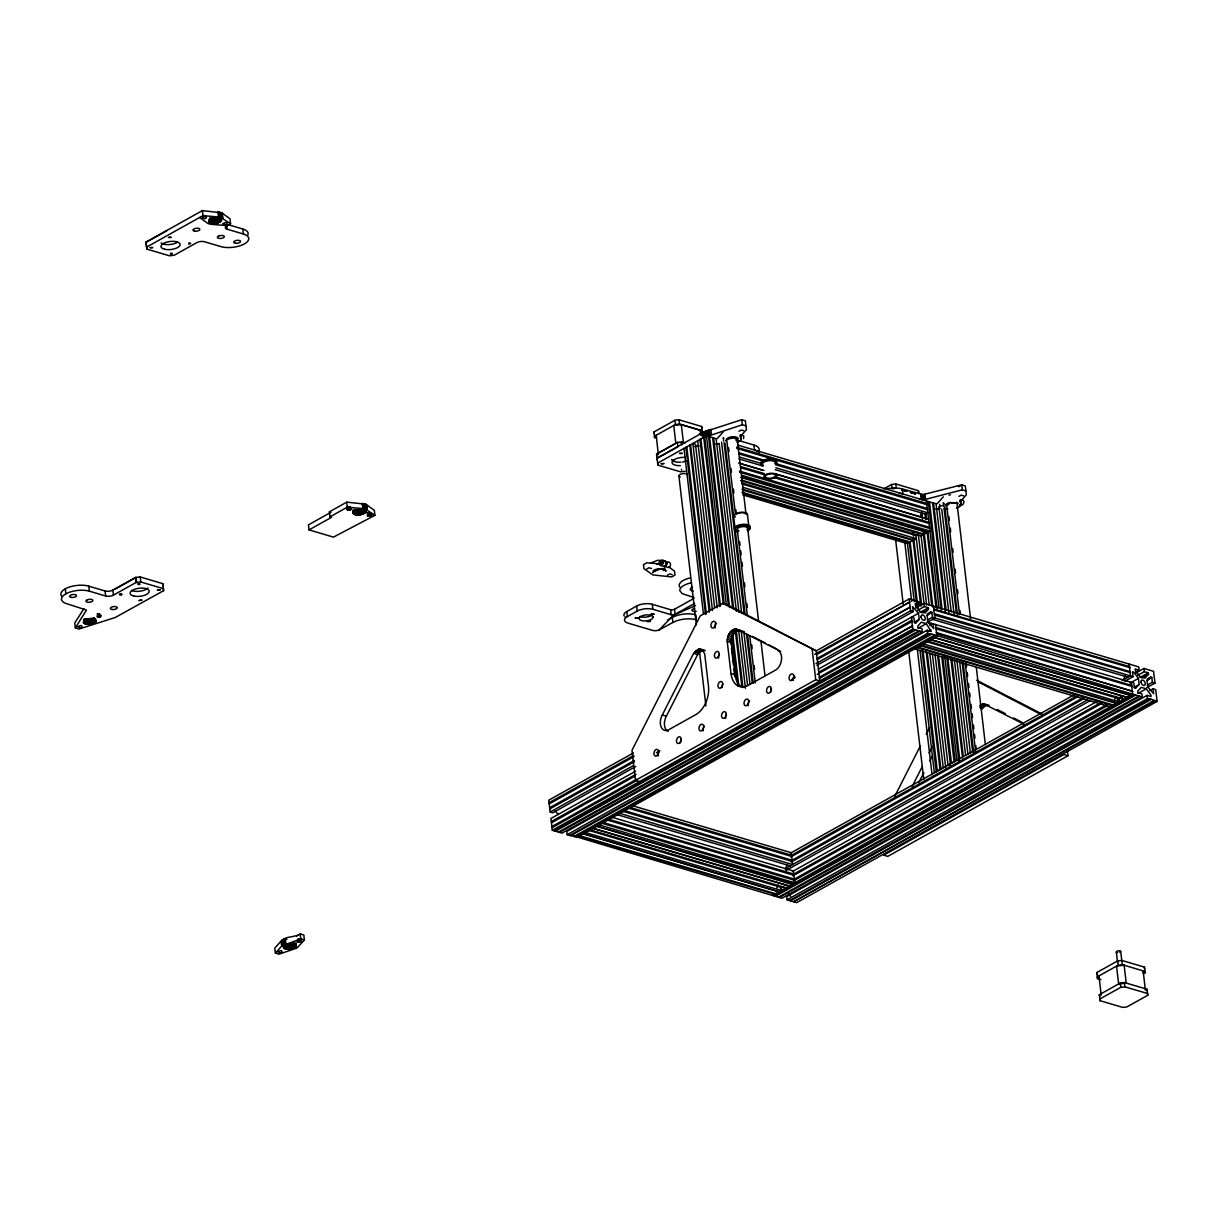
<?xml version="1.0" encoding="UTF-8"?>
<svg xmlns="http://www.w3.org/2000/svg" width="1218" height="1218" viewBox="0 0 1218 1218"><rect width="100%" height="100%" fill="white"/><g stroke="black" fill="none" stroke-linecap="round" stroke-linejoin="round"><path stroke-width="1.5" d="M121.237 594.841L119.364 594.765L120.262 593.927M121.876 594.308L121.069 594.902M188.805 243.844C188.181 241.347 193.449 244.331 188.607 243.767M294.162 942.915L294.756 947.939L296.202 945.198C292.624 942.58 286.169 943.265 283.413 946.797L283.733 948.03M777.86 650.473A10.688 6.912 -73.5 0 1 780.936 654.036L781.423 655.878A10.688 6.912 -73.5 0 1 780.251 664.404L779.231 666.337A10.688 6.912 -73.5 0 1 775.12 670.342L748.37 685.262A22.274 14.418 -73.5 0 1 730.998 673.584L727.222 641.399C727.024 636.07 730.511 628.244 736.829 629.234L780.571 651.28M742.828 687.424A22.274 14.418 -73.5 0 1 735.078 674.787L731.287 642.602C730.526 636.07 737.362 626.235 744.183 632.142M283.459 946.721L284.601 948.685L289.96 949.309L289.366 944.285M357.361 509.763C360.68 509.231 352.169 510.251 352.946 513.082L356.052 514.879L355.458 509.84M578.672 836.127L774.176 893.997M741.503 480.075L924.325 534.215L927.918 531.733L937.114 608.985M1112.049 705.344L916.606 647.291M1115.795 703.258L920.29 645.723L920.549 644.916M1129.878 695.387L934.389 637.501L1130.685 694.945M211.536 218.372C209.085 226.061 218.905 223.914 221.554 220.488L221.615 219.742C218.661 216.256 210.364 217.154 208.582 221.448L210.44 223.001L209.846 217.976M353.037 512.291L353.814 514.103M574.15 836.127L781.88 898.26L1142.271 697.016L1141.89 693.803L1137.901 692.631L1137.734 691.169L1141.236 687.333L1146.245 688.825L1150.934 695.082L1151.101 696.529L1147.112 695.356L786.721 896.585L787.087 899.798L789.599 900.544L1150.157 698.812L1157.1 701.416L1155.715 689.571L1153.096 688.794L1149.777 690.652M636.74 780.464L552.043 827.753L552.333 830.295L561.955 833.142L922.346 631.898L921.965 628.686L917.976 627.514L917.809 626.052L921.31 622.215L926.304 623.707L931.176 631.411L927.172 630.239L566.781 831.468L567.162 834.68L569.674 835.426L930.354 633.664L1142.271 697.016M646.697 569.019L648.981 567.74L651.493 568.486M667.373 575.201L669.656 573.906L672.169 574.668M738.961 431.294L741.26 430.015L743.756 430.761M958.901 496.411L961.2 495.132L963.697 495.863M960.347 504.815L959.814 505.774M945.686 505.455L950.162 502.334M582.569 833.691L778.82 891.759L583.239 833.584M960.18 501.694L960.545 500.705L960.911 505.105L959.16 507.008L957.561 506.521M922.483 512.687L920.58 516.98L775.775 474.106M776.901 887.876L778.18 884.999M785.397 868.754L787.3 864.46M1114.774 699.223L1116.053 696.346M1123.27 680.101L1125.173 675.807M655.01 571.516L657.431 569.75L663.231 568.623L656.928 568.867M702.481 649.91L704.704 653.959L708.48 686.16A22.274 14.418 -73.5 0 1 695.813 714.616L669.078 729.536A10.688 6.912 -73.5 0 1 664.586 730.358L663.277 729.719A10.688 6.912 -73.5 0 1 660.369 723.477L660.384 721.345A10.688 6.912 -73.5 0 1 662.303 714.996L693.59 653.381L698.675 649.087L705.207 650.716M668.149 731.318L667.342 730.922A10.688 6.912 -73.5 0 1 664.434 724.695L664.465 722.548A10.688 6.912 -73.5 0 1 666.368 716.199L697.655 654.584L700.015 651.767L704.111 650.168L700.045 648.966M894.667 796.511L920.245 746.132M926.213 734.378L929.623 727.664M912.16 786.478L922.3 766.487M929.075 753.166L932.455 746.512M918.768 782.687L923.838 772.699M929.76 761.037L932.303 756.043M947.893 505.013L949.431 503.628M208.689 220.732L209.466 222.544M933.612 609.061L1129.421 666.596L1129.984 667.647L934.069 609.913L933.627 606.183M83.89 608.726L74.74 622.977L75.333 627.986L78.942 629.051L115.223 617.511L163.608 590.684L163.41 588.675L140.786 581.976L136.02 582.524L113.472 595.115A5.572 2.345 -6.7 0 1 105.646 595.998L89.356 591.172A16.717 7.034 -6.7 0 0 65.879 593.851A16.717 7.034 -6.7 0 0 66.838 603.747L86.448 610.051L75.333 627.986M981.373 709.729L985.012 705.846L989.077 705.252L983.702 703.837L979.592 705.618L983.672 706.821M660.4 563.812L661.694 561.452L661.039 564.01L660.095 563.812M283.459 946.69L284.966 945.214M792.248 883.583L792.005 884.39L596.515 826.154L792.811 883.598M945.944 505.333C947.771 499.213 963.545 506.094 956.404 502.227M665.515 563.203C671.057 564.985 658.162 569.034 659.014 562.214C661.328 558.133 669.154 561.681 665.698 565.289M716.915 438.922L723.385 431.705M281.267 940.875L274.796 948.091L275.375 953.1L278.998 954.181L296.948 948.046L304.409 939.976L303.83 934.967L300.207 933.886C295.822 938.134 277.795 935.241 281.845 945.884L275.375 953.1M936.855 504.039L943.326 496.807M960.271 501.633L966.346 494.858L965.295 485.891L961.687 484.825L923.122 494.63L902.34 488.966A16.717 7.034 -6.7 0 0 886.125 488.981M816.867 665.348L913.195 611.558L912.617 606.64L918.494 613.278L919.209 619.399L915.677 623.251L914.52 622.9L913.942 617.983L911.338 617.221L912.099 621.515L817.171 674.361M917.748 610.264L924.401 606.549L928.39 607.736L928.558 609.183L925.056 613.019L920.047 611.543L915.357 605.285L915.19 603.823L919.179 605.011L918.814 601.799L909.191 598.951L816.197 650.884L722.746 603.321L700.228 615.897L632.005 750.242L635.537 780.357L639.602 781.56M927.766 622.215L1133.882 683.1L1134.46 688.018L1135.618 688.368L1139.135 684.516L1138.419 678.396L1133.699 672.108L1132.542 671.757L1133.121 676.675L932.409 617.252L931.846 612.334L930.674 611.999L927.157 615.851L927.872 621.956L933.749 628.595L933.171 623.677L929.852 625.534M1137.688 675.381L1144.326 671.666L1148.315 672.854L1148.498 674.3L1144.981 678.137L1139.987 676.66L1135.298 670.402L1135.13 668.941L1139.119 670.128L1138.739 666.916L924.02 603.336L915.723 607.98M1135.648 673.097L1143.946 668.454L1153.568 671.301L1154.953 683.146L1152.35 682.369L1151.771 677.452L1150.614 677.117L1147.082 680.969L1147.813 687.074L1153.674 693.712L1153.096 688.794M631.959 805.555L791.258 852.722L792.644 864.567L618.881 813.122M945.351 611.619L932.562 502.76L936.048 503.795L948.837 612.639M659.136 630.026L673.219 615.334L695.539 605.574M281.845 945.884L300.8 938.911L304.409 939.976M573.906 836.142L569.674 835.426M84.042 620.708L83.311 622.307L84.484 623.54L92.096 623.814L94.623 622.84L94.045 617.831M84.316 620.51L92.568 618.622L95.171 619.307L96.329 621.165C93.573 624.712 87.117 625.382 83.54 622.763L84.986 620.038M295.7 947.254L296.431 945.67L294.101 943.996L289.321 943.828L285.119 945.122M650.656 563.066L657.613 560.31L663.886 560.493M743.528 438.632L743.802 436.105L741.534 434.735M681.441 469.311L681.501 470.087M296.644 935.987L298.06 935.348M610.583 816.852L793.405 870.992L794.791 882.837L599.302 824.951M665.789 562.427C672.61 559.351 671.62 571.227 665.53 566.309M728.41 605.346L708.571 436.44L712.637 437.643L732.703 608.437M712.637 437.643L716.123 438.678L736.403 611.345M941.286 610.416L928.283 501.786L932.562 502.76M958.81 760.626L946.797 657.324M146.038 242.062L202.401 210.592L221.889 212.906L229.989 218.753L230.567 223.777L226.792 225.893A5.572 2.345 -6.7 0 0 227.111 229.197L243.402 234.008A16.717 7.034 -6.7 0 1 244.361 243.92A16.717 7.034 -6.7 0 1 220.869 246.599L204.578 241.773A5.572 2.345 -6.7 0 0 196.753 242.656L174.204 255.247L169.454 255.795L146.815 249.096L146.038 242.062L146.647 247.345M146.069 242.321L166.927 230.674M230.567 223.777L220.504 217.185L202.995 215.616L146.632 247.087L146.815 249.096M61.646 596.089A16.717 7.034 -6.7 0 1 68.619 587.32A16.717 7.034 -6.7 0 1 88.762 586.163L105.052 590.974A5.572 2.345 -6.7 0 0 112.878 590.091L135.426 577.499L140.192 576.951L162.816 583.666L163.608 590.684M115.192 589.07L136.051 577.423L136.644 582.448M329.393 511.834L346.749 502.136L365.781 504.222L374.322 510.296L374.916 515.336L333.473 537.123L309.037 529.891L308.443 524.867L330.961 512.291L329.393 511.834L329.987 516.858L331.555 517.315L309.037 529.891M329.987 516.858L347.343 507.175L364.852 508.743L374.916 515.336M654.188 433.669L654.02 431.918L674.879 420.271L679.02 419.799L701.644 426.498L702.314 432.542L699.102 434.339M702.314 432.542L702.147 430.791L679.522 424.092L675.381 424.564L654.523 436.211L654.69 437.962L654.02 431.918M656.776 455.791L656.609 454.04L677.467 442.393L681.608 441.921L685.095 442.956M658.268 453.142L675.823 443.352L673.721 425.463L681.304 424.61L700.35 430.243L700.974 435.602M741.046 439.043L740.407 434.659L740.986 440.002L740.62 435.587L740.255 436.577L746.421 429.741L745.37 420.773L741.762 419.708L704.095 431.903L657.096 458.09L657.294 460.084M657.126 458.349L677.969 446.701L677.467 442.393M708.571 436.44L706.516 435.831L657.69 463.099L657.872 465.109L680.512 471.808L685.262 471.259M728.729 438.937L733.754 437.78L736.646 439.363M737.027 442.256L739.874 440.672M624.058 615.79A11.145 4.689 -6.7 0 1 623.951 614.572L624.164 613.948A11.145 4.689 -6.7 0 1 626.844 611.527L636.618 606.062A11.145 4.689 -6.7 0 1 652.269 604.28L670.6 609.716A2.786 1.172 -6.7 0 0 674.513 609.259L693.971 598.388M696.361 619.81A16.717 7.034 -6.7 0 0 672.884 622.474L658.573 630.208A5.572 2.345 -6.7 0 1 652.498 630.376L628.062 623.144A11.145 4.689 -6.7 0 1 624.529 619.597L624.758 618.957A11.145 4.689 -6.7 0 1 627.422 616.536L637.212 611.086A11.145 4.689 -6.7 0 1 652.863 609.304L671.194 614.725A2.786 1.172 -6.7 0 0 675.107 614.283L694.625 603.382M883.644 488.936L891.667 484.459L895.809 483.988L918.433 490.687L918.768 493.549M667.586 620.084L672.29 617.465A16.717 7.034 -6.7 0 1 695.783 614.785L696.178 618.135M921.706 605.59L913.835 539.589L910.242 542.071L741.899 492.239M741.914 482.952L921.112 536.011L924.325 534.215M633.497 752.891L548.8 800.18L550.186 812.025L552.789 812.802L635.842 766.426M549.09 802.708L633.802 755.419M814.827 654.34L909.983 601.905L816.623 654.614M549.242 803.91L633.939 756.622M549.683 807.732L634.38 760.443M817.08 658.436L910.562 606.914L817.217 659.638M549.82 808.935L634.532 761.646M915.86 606.869L919.179 605.011M550.186 812.025L633.238 765.665M656.487 752.678L659.806 750.821M815.923 663.658L910.592 610.797L913.195 611.558M791.959 679.263L795.278 677.406M635.644 771.161L550.947 818.45L552.043 827.753M818.329 669.154L918.494 613.278M920.077 612.365L928.39 607.736M921.919 612.898L928.558 609.183M551.312 821.541L636.009 774.252M818.694 672.245L911.703 620.312M551.587 822.774L634.487 776.368M927.355 613.857L930.674 611.999M914.231 622.17L919.209 619.399M926.852 615.12L931.846 612.334M551.891 826.565L636.603 779.261M819.288 677.254L912.784 625.747L819.425 678.456M635.537 780.357L815.74 679.735L819.805 680.938L816.273 650.838L726.826 604.524L722.746 603.321M927.431 620.038L932.409 617.252M552.333 830.295L912.739 629.067L922.346 631.898M926.715 622.672L935.028 618.028L934.526 613.735L1130.015 671.62L1130.578 672.671L934.419 614.999L933.719 609.944M554.388 830.904L914.779 629.66M918.007 628.336L926.304 623.707M555.362 831.194L915.753 629.95M558.468 832.107L918.859 630.878M559.443 832.396L919.834 631.168M927.674 631.822L930.994 629.965M567.162 834.68L927.553 633.451L930.065 634.197M570.648 835.715L931.039 634.487M573.739 836.629L934.145 635.4M574.713 836.918L935.12 635.689M576.769 837.527L937.175 636.298L936.475 632.553L1132.816 691.352L936.52 633.802L936.018 627.529L1131.629 685.429L1132.192 686.48L936.033 628.808L935.774 624.453M923.016 650.854L937.373 771.207L934.343 772.516L920.016 650.534M937.129 770.964L940.966 769.274M927.218 652.498L940.89 768.862L943.204 767.568L929.745 653.092M934.998 654.157L948 764.889L951.471 763.275L938.652 656.121M951.212 763.092L955.216 761.174L942.625 655.893M954.973 760.991L956.861 759.941L958.916 760.55M790.315 853.239L1074.322 694.671M790.619 855.767L1076.27 696.27M790.756 856.97L1078.082 696.544M791.213 860.791L1083.518 697.579M791.35 861.994L1083.655 698.782M1135.8 671.986L1139.119 670.128M785.062 868.799L1087.339 700.015M1122.22 680.542L1130.517 675.914L1129.132 664.069M786.021 870.489L1089.943 700.792M1124.823 681.319L1133.121 676.675M792.461 871.509L1096.398 701.812M1130.121 683.039L1138.419 678.396M1140.018 677.482L1148.315 672.854M1141.845 678.015L1148.498 674.3M792.827 874.6L1100.082 703.045M792.964 875.803L1101.879 703.319M1147.295 678.974L1150.614 677.117M1134.156 687.287L1139.135 684.516M1146.793 680.238L1151.771 677.452M793.42 879.624L1107.314 704.354M1117.271 698.782L1120.606 696.94M780.281 888.242L783.6 886.384M793.557 880.827L1107.451 705.557M1117.424 699.985L1122.402 697.214M1147.371 685.155L1152.35 682.369M772.273 895.413L1132.664 694.169L1131.278 682.339M1146.656 687.774L1154.953 683.146M774.328 896.022L1134.719 694.778M1137.932 693.453L1146.245 688.825M775.303 896.296L1135.694 695.067M778.393 897.224L1138.784 695.996M779.368 897.514L1139.759 696.285M787.087 899.798L1147.493 698.569L1149.99 699.315M1154.07 700.517L793.679 901.746L790.573 900.833L1150.98 699.589M793.679 901.746L1155.045 700.807M1157.1 701.416L796.709 902.645L794.654 902.036M1067.973 755.754L887.77 856.376L883.705 855.173L1063.908 754.551L1067.973 755.754L1067.318 750.105M1096.992 974.278L1096.824 972.527L1117.682 960.88L1121.824 960.423L1144.463 967.122L1145.133 973.167L1144.966 971.416L1122.341 964.717L1118.2 965.189L1097.342 976.836L1097.509 978.587L1100.981 979.607M1099.428 994.664L1120.286 983.017L1124.427 982.545L1147.052 989.244L1147.737 995.289L1126.878 1006.936L1122.737 1007.408L1100.098 1000.709L1099.428 994.664L1099.595 996.415M1147.737 995.289L1147.569 993.538L1124.93 986.839L1120.788 987.311L1099.93 998.958L1100.098 1000.709M745.964 425.798L742.341 424.732L702.756 437.932L702.162 432.923M655.482 569.339L653.411 570.618L652.909 572.643L655.558 569.933L664.769 568.38L664.495 566.005M363.877 509.718L365.963 511.316L365.385 512.793L358.336 515.047L355.093 514.681L354.514 509.642L359.143 509.9L363.649 508.561L364.243 513.6M85.321 619.871L86.295 619.429M350.479 509.885L351.606 508.88L350.312 508.134L346.81 509.413L350.479 509.885L350.099 506.536M371.003 515.96L372.129 514.955L370.835 514.209L367.334 515.503L371.003 515.96L370.622 512.611M958.475 486.652L960.149 486.165M218.052 217.87L221.509 219.423L220.717 221.524L216.834 223.138L212.023 223.381L211.445 218.357L218.661 217.337L219.255 222.361M956.404 508.256L958.216 507.525M86.828 624.164L86.234 619.155L93.162 618.242L93.756 623.266M285.393 939.687L286.854 939.2M661.968 561.056L662.729 560.904M662.013 561.452L663.049 562.701L661.481 564.604M211.46 218.677L212.846 218.235M355.808 510.235L357.194 509.794M86.615 619.338L87.742 618.988M288.103 944.376L292.899 943.508L293.447 948.548L288.696 949.401L288.103 944.376L285.134 944.072L285.728 949.096M170.444 254.06C175.59 254.044 169.043 251.913 170.733 254.12M100.013 617.054C105.448 613.233 91.38 617.039 100.013 617.054L99.632 613.705M941.088 505.957L942.275 505.698M948.929 495.147L950.482 494.812M919.088 498.771L924.949 499.487L962.281 489.834L965.889 490.9M961.459 499.837C966.331 499.928 963.103 507.267 959.251 504.968M120.08 593.958L121.693 594.049M213.013 218.205L214.475 217.915M88.138 618.911L89.371 618.698M299.461 942.275C306.723 939.276 291.772 940.966 299.461 942.275L299.065 938.941M656.959 564.436L659.212 564.132M951.456 503.019L954.684 503.004M680.375 442.834L683.405 442.484L681.304 424.61M694.519 446.458L699.269 445.91M715.529 444.068L718.681 443.717M935.47 509.185L940.189 508.652M214.703 217.9L216.165 217.778M359.051 509.459L360.513 509.352M358.853 509.474L363.71 509.672M89.782 618.668L91.045 618.577M355.778 509.9L356.372 514.94L359.554 514.97L365.735 512.382L365.309 510.372L362.401 509.429M661.024 564.726L663.049 563.736L662.394 560.828M216.423 217.794L217.794 217.839M360.772 509.352L362.142 509.398M139.4 583.635C134.574 584.427 141.73 585.219 139.628 583.681M227.248 225.634L211.749 224.371A8.77 3.7 -6.7 0 1 207.364 223.077L199.661 217.474M661.359 564.041L646.758 562.807L643.454 564.68L643.896 568.623L652.848 574.911L671.666 576.921L674.97 575.063L674.528 571.12L668.652 566.857M286.534 944.315L287.174 949.34M983.702 703.837L1024.384 724.436M212.023 223.381L210.744 223.107L210.166 218.098M909.633 602.682L910.074 606.503M910.227 607.706L910.592 610.797M946.142 508.591L947.893 509.002M703.715 437.399L723.34 604.417M228.329 224.706L242.808 228.999A16.717 7.034 -6.7 0 1 247.756 235.272M739.509 440.764L753.866 445.012A16.717 7.034 -6.7 0 1 758.814 451.284M735.931 440.337L737.56 440.825M737.636 445.057L928.497 501.557M736.677 447.204L926.746 503.476L926.883 504.678L736.814 448.407M739.067 452.761L766.229 460.8M739.219 453.964L762.742 460.937M739.585 457.054L761.296 463.479M775.775 467.773L927.827 512.793L925.436 514.133L775.196 469.646M738.991 458.927L762.514 465.9M738.519 462.947L763.869 470.437M776.536 474.198L928.588 519.218M739.57 463.388L763.092 470.346M740.696 466.57L764.234 473.543M775.09 476.756L928.953 522.309L929.09 523.512L773.415 477.41M740.833 467.773L764.371 474.731M739.478 471.046L929.547 527.333L929.684 528.521L739.615 472.249M741.732 475.324L929.973 531.063L928.086 532.114L741.64 476.908M740.742 477.41L927.187 532.616M740.605 480.577L923.427 534.717M742.158 484.033L915.936 535.478M742.538 487.23L916.317 538.691L914.002 539.985L742.036 489.073M742.95 490.108L913.104 540.487M742.813 493.275L909.344 542.573L916.834 606.305M742.736 494.858L907.456 543.639L910.074 541.69L917.946 607.675M932.623 619.368L1128.112 677.254M928.314 641.247L1123.803 699.117M924.934 641.247L1118.626 698.599L1118.992 701.812L923.503 643.926M914.642 648.874L1110.131 706.745M693.864 597.444L682.217 593.684L679.796 590.608A15.788 6.653 -6.7 0 1 690.804 582.889M735.535 629.021L739.6 630.224M734.149 629.219L738.23 630.422M732.764 629.828L736.844 631.031M982.317 704.034L986.397 705.237M980.932 704.628L985.012 705.846M731.424 630.802L735.505 632.005M730.206 632.112L734.271 633.33M979.729 707.338L982.439 708.13M729.125 633.71L733.206 634.913M728.257 635.522L732.338 636.725M727.648 637.456L731.714 638.658M727.283 639.435L731.363 640.653M727.222 641.399L731.287 642.602M698.675 649.087L702.74 650.305M697.29 649.636L701.355 650.838M695.935 650.564L700.015 651.767M694.686 651.828L698.751 653.031M693.59 653.381L697.655 654.584M730.998 673.584L735.078 674.787M948 764.889L950.619 765.665M662.303 714.996L666.368 716.199M628.64 807.016L791.548 855.249M628.777 808.219L791.7 856.452M623.799 810.427L792.142 860.273M622.124 811.097L792.279 861.476M616.475 814.461L790.238 865.907M607.325 818.877L793.771 874.082M607.462 820.079L793.908 875.285M602.484 822.287L794.349 879.091M600.809 822.957L794.501 880.294M590.441 829.9L785.93 887.77M587.061 829.9L780.753 887.252L781.134 890.465L585.63 832.579M664.784 565.624L665.546 565.822M737.59 437.521C733.967 436.288 726.628 436.303 725.821 440.931C727.968 436.866 734.759 436.501 738.458 438.663M363.284 504.694L364.06 504.983M976.684 680.223L1042.501 714.296M977.673 681.638L1040.111 713.961M997.283 709.5L1005.489 713.748M1013.68 717.996L1021.887 722.244M752.389 636.39L765.513 643.18M768.802 644.885L777.008 649.133M662.775 569.765L663.673 570.572M944.864 504.328L943.174 502.714L943.585 506.292M95.171 619.307L96.283 621.256L94.852 622.718L94.304 617.678M665.195 569.43L665.972 571.333L664.252 568.928M788.655 893.799L790.543 896.311M555.271 810.746L558.088 814.522M723.812 438.48L723.248 437.612L723.644 441.175M1116.601 702.801L921.158 645.053M1112.841 704.902L917.352 647.017M774.968 893.555L579.479 835.67M790.543 900.665L789.599 900.544M667.266 563.203L664.906 560.798L663.505 562.229M770.659 692.342L770.629 692.25A3.471 2.253 -73.5 0 1 771.557 688.901M1143.946 668.454L1144.326 671.666M1147.112 695.356L1147.493 698.569M1145.362 990.143L1143.169 970.853L1143.474 974.065M1120.667 951.425L1122.341 964.717M1124.427 982.545L1124.93 986.839M1117.682 960.88L1118.2 965.189M1120.286 983.017L1120.788 987.311M1116.343 952.08L1117.561 962.418M1101.179 995.182L1098.986 975.892L1099.291 979.089M1096.824 972.527L1097.509 978.587M961.687 484.825L962.281 489.834M957.135 504.252L970.594 618.774M976.334 667.586L985.362 744.548M948.959 516.676L949.385 520.421M950.268 527.927L950.71 531.687M952.704 548.572L953.146 552.333M955.125 569.217L955.567 572.978M957.546 589.862L957.987 593.623M959.982 610.507L960.423 614.268M966.148 663.064L966.59 666.809M967.244 672.443L967.686 676.188M968.569 683.709L969.01 687.454M969.68 693.088L970.122 696.833M971.005 704.339L971.446 708.1M972.101 713.733L972.543 717.478M973.426 724.984L973.867 728.745M974.522 734.378L974.963 738.123M975.846 745.629L976.288 749.39M946.751 505.805L959.54 614.679M965.28 663.49L975.633 751.719M944.757 506.368L957.531 615.227M963.042 662.135L973.639 752.222M943.996 507.952L956.343 613.05M962.068 661.846L972.664 751.932M941.712 509.094L954.059 614.192M959.571 661.115L970.365 753.074M939.672 504.343L939.976 506.977M938.865 506.673L951.212 611.771M956.937 660.567L967.96 754.414M954.349 659.562L965.6 755.282M933.551 503.049L946.112 610.02M951.837 658.816L963.301 756.408M950.862 658.527L962.555 758.007M929.471 501.846L942.032 608.817M947.771 657.613L959.677 758.966M926.441 500.948L939.002 607.919M944.742 656.715L956.861 759.941M924.766 494.386L925.36 499.41M924.371 494.478L924.949 499.487M923.96 494.538L924.538 499.563M923.533 494.599L924.127 499.608M925.878 513.265L926.533 518.898M923.122 494.63L923.716 499.654M922.711 494.645L923.29 499.669M924.98 513.768L925.634 519.401M927.172 532.54L936.003 607.599M941.727 656.395L954.075 761.494M922.3 494.645L922.894 499.654M921.904 494.615L922.498 499.639M921.524 494.584L922.117 499.593M921.173 494.523L921.767 499.547M920.838 494.447L921.432 499.471M921.676 511.606L922.559 519.112M924.097 532.251L932.912 607.325M920.991 513.996L921.432 517.741M923.198 532.753L931.8 605.955M937.525 654.751L950.314 763.595M921.112 535.92L929.273 605.361M918.25 533.743L926.624 605.072M932.364 653.853L945.807 768.345M915.86 534.854L924.401 606.549M927.172 630.239L927.553 633.451M913.104 532.388L913.546 536.148M912.876 538.523L920.808 606.092M926.106 651.128L939.991 769.365M921.904 649.468L936.231 771.466M902.34 488.966L902.934 493.99A16.717 7.034 -6.7 0 0 899.386 493.275M907.44 543.548L914.276 601.738M904.837 542.908L911.703 601.342M917.23 648.478L932.075 774.77M895.809 483.988L896.311 488.281L892.17 488.753L891.667 484.459M909.191 598.951L909.496 601.479M911.84 621.515L912.297 625.321M912.434 626.524L912.739 629.067M895.672 540.137L903.208 604.219M908.735 651.356L923.792 779.535M812.193 649.636L815.74 679.735M753.866 445.012L754.46 450.036A16.717 7.034 -6.7 0 1 757.231 451.178M741.762 419.708L742.341 424.732M747.41 514.285L748.903 526.922A6.577 2.771 -6.7 0 0 748.613 526.237M738.001 440.033L738.291 442.423M737.21 439.15L746.025 514.24M747.578 527.379L758.601 621.241M761.022 641.886L764.995 675.686M728.577 447.798L729.019 451.558M730.998 468.443L731.439 472.203M733.434 489.088L733.875 492.848M735.855 509.733L736.296 513.494M739.6 541.645L740.042 545.39M740.711 551.023L741.153 554.784M742.021 562.29L742.462 566.035M744.457 582.935L744.898 586.68M746.878 603.565L747.319 607.325M751.734 644.855L752.176 648.615M754.155 665.5L754.597 669.261M726.826 440.688L735.413 513.905M737.179 528.916L747.334 615.273M749.755 635.918L755.267 682.856M725.045 443.124L734.956 527.577M735.398 531.337L745.096 613.918M747.532 634.563L753.257 683.359M724.071 442.85L744.122 613.628M746.558 634.274L752.282 683.07M721.558 442.104L741.625 612.882M743.817 631.655L749.999 684.196M719.153 443.443L738.991 612.349M741.199 631.122L747.593 685.536M738.61 630.102L745.446 688.292M713.611 437.932L733.678 608.726M736.327 631.244L742.934 687.546M735.352 630.954L741.96 687.256M710.87 429.284L711.464 434.308M709.257 429.802L709.835 434.826M709.546 436.729L729.597 607.508M732.688 633.786L738.854 686.343M708.465 430.076L709.059 435.1M731.927 635.37L737.88 686.054M707.688 430.35L708.282 435.374M706.942 430.654L707.521 435.663M706.196 430.944L706.79 435.968M706.516 435.831L726.354 604.737M730.541 640.394L730.983 644.155M731.424 647.9L733.403 664.8M733.845 668.545L734.728 676.051M705.481 431.263L706.059 436.272M704.78 431.568L705.359 436.592M704.095 431.903L724.238 603.915M703.425 432.238L704.019 437.247M720.477 606.016L700.868 438.982L699.969 439.485L719.579 606.518M697.655 440.779L717.265 607.812M714.631 607.508L695.448 444.235L692.844 443.459L712.469 610.492M709.927 609.913L690.53 444.753L689.769 445.286L709.257 612.289M706.394 613.887L686.785 446.854L685.871 447.356L705.496 614.39M683.983 448.407L703.38 613.567M679.02 419.799L679.522 424.092M681.608 441.921L681.943 444.798M674.879 420.271L675.381 424.564M678.883 475.949L696.376 624.864M699.482 651.265L705.907 705.922M658.375 454.558L656.167 435.268L656.472 438.465M656.609 454.04L657.872 465.109M674.513 609.259L675.107 614.283M672.29 617.465L672.884 622.474M670.6 609.716L671.194 614.725M652.269 604.28L652.863 609.304M636.618 606.062L637.212 611.086M626.828 611.527L627.422 616.536M370.044 512.778L370.439 516.127M369.435 512.885L369.83 516.234M368.81 512.93L369.206 516.265M368.217 512.885L368.612 516.234M367.714 512.793L368.095 516.127M366.618 504.694L367.212 509.733M366.237 504.45L366.831 509.489M367.303 512.626L367.699 515.96M365.781 504.222L366.374 509.261M365.278 504.008L365.872 509.048M365.111 509.261L365.507 512.626M364.258 503.704L365.233 512.915M363.619 503.582L364.715 513.311M362.949 503.476L363.527 508.515M362.233 503.399L362.827 508.439M363.01 508.88L363.603 513.92M362.355 509.154L362.949 514.194M361.655 509.383L362.233 514.422M360.817 509.611L361.411 514.651M360.117 509.748L360.711 514.788M359.143 509.9L359.736 514.94M358.503 509.946L359.097 514.986M357.468 509.992L358.062 515.031M356.92 509.977L357.513 515.016M355.884 509.916L356.478 514.94M354.194 509.52L354.788 514.559L353.418 510.753M352.794 510.159L353.281 513.676M349.52 506.703L349.916 510.053M348.911 506.795L349.307 510.159M348.287 506.84L348.683 510.19M347.693 506.795L348.089 510.159M346.749 502.136L347.343 507.175M347.176 506.703L347.572 510.053M346.78 506.536L347.176 509.885M242.808 228.999L243.402 234.008M226.518 224.173L227.111 229.197M222.27 213.15L222.864 218.174M221.889 212.906L222.483 217.915M221.432 212.678L222.026 217.687M220.93 212.465L221.524 217.489M220.762 217.718L221.158 221.067M219.91 212.16L220.504 217.185M220.488 218.007L220.884 221.356M219.27 212.039L220.367 221.752M219.895 222.041L218.601 211.932M217.885 211.856L218.479 216.88M218.007 217.611L218.601 222.635M217.306 217.839L217.885 222.864M216.469 218.068L217.063 223.092M300.207 933.886L300.8 938.911M215.769 218.205L216.362 223.214M214.81 218.357L215.388 223.366M214.17 218.403L214.749 223.427M298.44 938.971L298.836 942.306M213.12 218.448L213.713 223.473M297.847 938.941L298.243 942.275M212.587 218.433L213.165 223.457M211.11 218.296L211.704 223.305L209.755 222.757L209.07 219.194M295.989 942.732L296.279 946.523M295.715 943.432L296.096 946.767M295.319 943.904L295.669 947.3M295.045 944.117L295.441 947.467L293.492 948.517L294.421 948.091L293.827 943.082M292.533 943.615L293.127 948.639L292 948.974L291.406 943.95M291.026 944.026L291.604 949.05L290.508 949.264L289.777 944.255M202.401 210.592L202.995 215.616M287.646 944.361L288.24 949.385M285.301 938.606L285.895 943.63M284.631 938.85L285.21 943.859M283.992 939.093L284.57 944.117M283.383 939.367L283.977 944.392M284.114 945.275L284.601 948.685L283.337 944.681M282.439 939.9L283.033 944.909M281.982 940.205L282.576 945.229M281.586 940.54L282.18 945.549M140.192 576.951L140.786 581.976M135.426 577.499L136.02 582.524M112.878 590.091L113.472 595.115M105.052 590.974L105.646 595.998M99.008 613.811L99.404 617.161M98.384 613.842L98.78 617.191M97.79 613.811L98.186 617.161M97.288 613.705L97.684 617.054M95.4 618.653L95.643 622.124M92.751 618.394L93.344 623.418M88.762 586.163L89.356 591.172M91.715 618.729L92.309 623.753M91.213 618.851L91.807 623.875M90.102 619.064L90.695 624.088M89.538 619.14L90.132 624.164M88.457 619.231L89.051 624.255M87.848 619.246L88.427 624.271M86.859 619.216L87.452 624.225M85.427 619.018L86.021 624.027M84.849 618.866L85.427 623.89M84.255 618.653L84.834 623.677M83.951 620.099L84.346 623.433M83.57 619.825L83.966 623.174M65.285 588.827L65.879 593.851M1147.052 989.244L1147.219 990.995M1144.463 967.122L1144.631 968.858M918.433 490.687L918.6 492.422M701.644 426.498L701.812 428.249M700.35 430.243L700.654 433.441M162.816 583.666L163.014 585.66M693.286 591.065A5.268 2.223 -6.7 0 1 690.271 589.527A5.268 2.223 -6.7 0 1 692.479 587.289M679.918 587.243A15.788 6.653 -6.7 0 1 690.225 577.88M625.61 617.359A11.145 4.689 -6.7 0 1 624.925 616.887M652.041 614.77A7.019 2.954 -6.7 0 1 640.013 616.491M696.224 611.253A3.471 1.462 -6.7 0 1 693.605 611.329L692.905 611.147A3.471 1.462 -6.7 0 1 692.463 609.411L693.027 609.061A3.471 1.462 -6.7 0 1 694.61 608.543M736.251 514.438A5.268 2.223 -6.7 0 1 737.027 513.889M738.078 513.417A5.268 2.223 -6.7 0 1 745.309 513.402M737.514 529.997A5.268 2.223 -6.7 0 1 742.98 526.587A5.268 2.223 -6.7 0 1 747.136 529.449M738.961 530.835A5.268 2.223 -6.7 0 1 738.078 530.469M736.586 526.937A6.577 2.771 -6.7 0 1 737.56 526.252M738.869 525.658A6.577 2.771 -6.7 0 1 743.802 524.821M745.401 524.912A6.577 2.771 -6.7 0 1 747.898 525.643M735.352 517.041A6.577 2.771 -6.7 0 1 739.768 512.397A6.577 2.771 -6.7 0 1 747.258 515.016M737.971 532.022A7.902 3.319 -6.7 0 1 736.525 527.272A7.902 3.319 -6.7 0 1 748.096 525.963A7.902 3.319 -6.7 0 1 747.517 530.941M735.23 529.754A7.902 3.319 -6.7 0 1 742.066 524.364A7.902 3.319 -6.7 0 1 749.725 528.125M748.781 528.977A7.902 3.319 -6.7 0 1 747.38 529.754M737.834 530.835A7.902 3.319 -6.7 0 1 736.327 530.393M758.266 451.893A16.717 7.034 -6.7 0 1 759.058 452.685M680.329 465.672A9.607 4.05 -6.7 0 1 672.382 461.333A9.607 4.05 -6.7 0 1 685.292 457.405M687.013 460.754A9.653 4.065 -6.7 0 1 682.43 462.003M680.755 462.201A9.653 4.065 -6.7 0 1 671.681 459.506M674.513 460.13A9.653 4.065 -6.7 0 1 673.387 459.704M680.283 477.106A4.385 1.842 -6.7 0 1 679.553 476.801M679.081 476.405A4.385 1.842 -6.7 0 1 681.943 473.802A4.385 1.842 -6.7 0 1 687.409 474.502M895.869 540.594A4.385 1.842 -6.7 0 1 895.778 539.635M763.366 465.459A6.577 2.771 -6.7 0 1 767.766 460.8A6.577 2.771 -6.7 0 1 775.272 463.434L927.324 508.5L927.477 509.703L775.424 464.682A7.902 3.319 -6.7 0 0 773.932 460.389A7.902 3.319 -6.7 0 0 763.336 461.607A7.902 3.319 -6.7 0 0 762.879 466.159M764.904 461.104A5.268 2.223 -6.7 0 1 765.955 460.632M761.631 464.347A7.902 3.319 -6.7 0 1 769.441 458.851A7.902 3.319 -6.7 0 1 775.181 463.556M748.294 705.694A3.471 2.253 -73.5 0 1 749.496 700.929M793.344 680.542A3.471 2.253 -73.5 0 1 794.547 675.777M725.776 718.27A3.471 2.253 -73.5 0 1 726.446 714.144M658.192 755.997A3.471 2.253 -73.5 0 1 659.41 751.247M703.243 730.846A3.471 2.253 -73.5 0 1 704.461 726.095M680.542 742.66A3.471 2.253 -73.5 0 1 681.395 739.296M722.061 687.394A3.471 2.253 -73.5 0 1 722.913 684.029M718.696 658.055A3.471 2.253 -73.5 0 1 719.381 653.929M715.164 627.955A3.471 2.253 -73.5 0 1 716.367 623.19M164.156 244.239A9.607 4.035 -6.5 0 1 161.141 242.869M177.523 242.23A9.607 4.05 -6.7 0 1 164.125 244.255M147.911 587.944A9.607 4.05 -6.7 0 1 131.483 590.426M1117.667 952.689A2.192 0.929 -6.7 0 1 1116.662 951.425A2.192 0.929 -6.7 0 1 1119.981 950.923A2.192 0.929 -6.7 0 1 1119.829 952.354M653.031 616.917L652.985 617.693A7.019 2.954 -6.7 0 1 645.022 620.936A7.019 2.954 -6.7 0 1 639.191 618.105L639.709 617.313A7.019 2.954 -6.7 0 1 647.169 614.862A7.019 2.954 -6.7 0 1 653.031 616.917M960.972 504.161L960.911 505.105L960.332 499.761L960.972 504.161M150.164 247.68L152.752 247.589L150.24 247.589M168.495 237.449L171.083 237.343L168.495 237.449M141.76 600.124L139.156 600.52L141.76 600.124M160.076 589.893L157.472 590.182L160.076 589.893M661.222 463.693L663.81 463.601L661.222 463.693M679.553 453.461L682.141 453.37L679.553 453.461M592.755 828.255L789.142 885.988L592.755 828.255M930.628 639.602L1127.015 697.335L930.628 639.602M635.263 617.907L638.278 617.739L635.263 617.907M78.043 626.707C82.306 630.482 84.149 622.809 78.043 626.707M202.508 217.58C206.771 221.356 208.628 213.698 202.508 217.58M223.031 223.67C227.294 227.446 229.151 219.773 223.031 223.67M278.1 951.821C282.363 955.597 284.205 947.924 278.1 951.821M647.458 621.515L650.458 621.347L647.458 621.515M651.158 614.192L654.096 614.207L651.158 614.192M959.936 504.983L959.875 504.922M218.829 235.957L218.174 236.292A3.471 1.462 -6.7 0 0 218.037 238.089L218.661 238.317A3.471 1.462 -6.7 0 0 222.864 237.967L223.518 237.632A3.471 1.462 -6.7 0 0 223.366 235.713A3.471 1.462 -6.7 0 0 218.829 235.957M87.361 599.804L86.706 600.139A3.471 1.462 -6.7 0 0 86.859 602.057A3.471 1.462 -6.7 0 0 91.396 601.799L92.05 601.479A3.471 1.462 -6.7 0 0 92.187 599.682L91.563 599.454A3.471 1.462 -6.7 0 0 87.361 599.804M1124.123 965.219L1116.541 966.087L1118.642 983.961L1126.224 983.093L1124.123 965.219M906.755 491.356L901.564 489.819L906.755 491.372M915.403 493.914L910.211 492.376L915.449 493.945M771.268 688.627L771.116 687.85A3.471 2.253 -73.5 0 0 768.314 686.845A3.471 2.253 -73.5 0 0 766.564 691.048L766.716 691.824A3.471 2.253 -73.5 0 0 769.517 692.829A3.471 2.253 -73.5 0 0 771.268 688.627M767.949 478.278A5.268 2.223 -6.7 0 0 775.607 475.477A5.268 2.223 -6.7 0 0 767.568 474.472A5.268 2.223 -6.7 0 0 767.949 478.278M767.34 478.841A6.577 2.771 -6.7 0 0 776.901 475.34A6.577 2.771 -6.7 0 0 766.883 474.061A6.577 2.771 -6.7 0 0 767.34 478.841M721.284 687.576A3.471 2.253 -73.5 0 0 721.726 681.745A3.471 2.253 -73.5 0 0 717.965 685.338A3.471 2.253 -73.5 0 0 721.284 687.576M714.22 627.361A3.471 2.253 -73.5 0 0 714.646 621.53A3.471 2.253 -73.5 0 0 710.901 625.123A3.471 2.253 -73.5 0 0 714.22 627.361M657.248 755.404A3.471 2.253 -73.5 0 0 657.69 749.588A3.471 2.253 -73.5 0 0 653.929 753.181A3.471 2.253 -73.5 0 0 657.248 755.404M747.35 705.1A3.471 2.253 -73.5 0 0 747.791 699.284A3.471 2.253 -73.5 0 0 744.031 702.862A3.471 2.253 -73.5 0 0 747.35 705.1M792.4 679.948A3.471 2.253 -73.5 0 0 792.842 674.117A3.471 2.253 -73.5 0 0 789.081 677.71A3.471 2.253 -73.5 0 0 792.4 679.948M717.752 657.461A3.471 2.253 -73.5 0 0 718.194 651.63A3.471 2.253 -73.5 0 0 714.433 655.223A3.471 2.253 -73.5 0 0 717.752 657.461M724.832 717.676A3.471 2.253 -73.5 0 0 725.258 711.86A3.471 2.253 -73.5 0 0 721.513 715.453A3.471 2.253 -73.5 0 0 724.832 717.676M679.781 742.828A3.471 2.253 -73.5 0 0 680.207 737.012A3.471 2.253 -73.5 0 0 676.462 740.605A3.471 2.253 -73.5 0 0 679.781 742.828M702.299 730.252A3.471 2.253 -73.5 0 0 702.74 724.436A3.471 2.253 -73.5 0 0 698.98 728.029A3.471 2.253 -73.5 0 0 702.299 730.252M1140.977 682.11A2.923 1.857 60.8 0 0 1144.448 685.338A2.923 1.857 60.8 0 0 1143.915 680.771A2.923 1.857 60.8 0 0 1140.977 682.11M921.052 616.993A2.923 1.857 60.8 0 0 924.523 620.221A2.923 1.857 60.8 0 0 923.975 615.669A2.923 1.857 60.8 0 0 921.052 616.993M164.704 249.279A9.607 4.05 -6.7 0 0 180.02 245.123A9.607 4.05 -6.7 0 0 166.912 242.077A9.607 4.05 -6.7 0 0 164.704 249.279M235.531 243.25A3.471 1.462 -6.7 0 0 240.585 241.392A3.471 1.462 -6.7 0 0 235.287 240.722A3.471 1.462 -6.7 0 0 235.531 243.25M194.804 231.192A3.471 1.462 -6.7 0 0 199.859 229.334A3.471 1.462 -6.7 0 0 194.56 228.664A3.471 1.462 -6.7 0 0 194.804 231.192M71.481 597.444A3.471 1.462 -6.7 0 0 76.536 595.587A3.471 1.462 -6.7 0 0 71.238 594.917A3.471 1.462 -6.7 0 0 71.481 597.444M133.843 596.028A9.607 4.05 -6.7 0 0 149.144 591.872A9.607 4.05 -6.7 0 0 136.051 588.827A9.607 4.05 -6.7 0 0 133.843 596.028M112.208 609.502A3.471 1.462 -6.7 0 0 117.278 607.645A3.471 1.462 -6.7 0 0 111.965 606.975A3.471 1.462 -6.7 0 0 112.208 609.502"/></g></svg>
